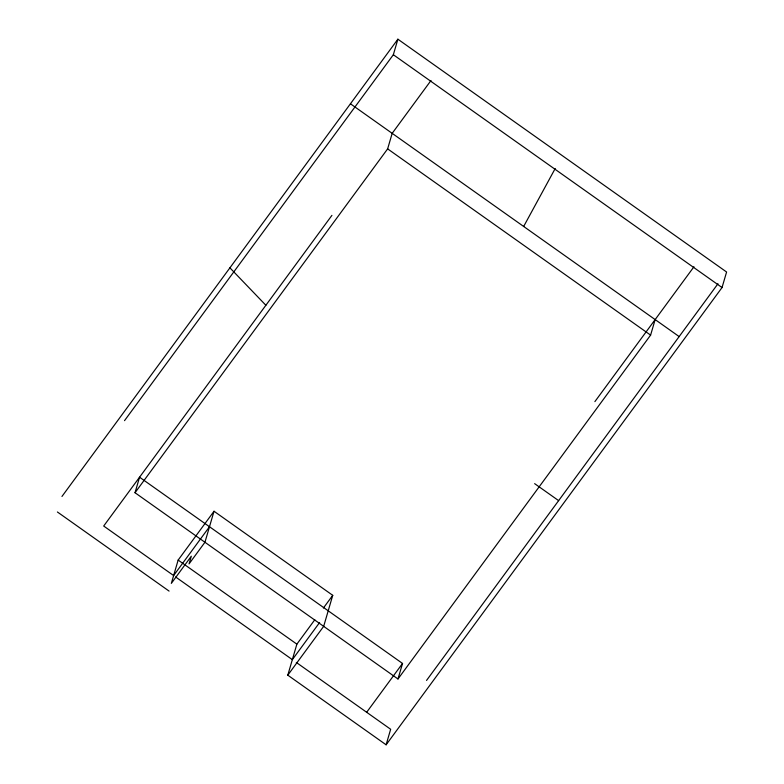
<?xml version="1.0" encoding="UTF-8"?>
<svg xmlns="http://www.w3.org/2000/svg" width="784" height="784" viewBox="0 0 784 784"><rect width="100%" height="100%" fill="white"/><g stroke="black" fill="none" stroke-linecap="round" stroke-linejoin="round"><path stroke-width="1.18" d="M135.024 492.734L139.562 477.201L402.535 663.45L397.988 678.983L135.024 492.734L387.639 148.872L392.176 133.339L430.994 80.507M214.022 511.246L178.154 560.07L171.333 583.394L191.306 556.199L189.062 563.892L204.947 542.263L214.022 511.246L332.739 595.33L323.674 626.347L287.797 675.171L386.12 744.8L722.044 287.542L726.592 272.009L397.88 39.2L61.956 496.458M124.519 420.655L393.343 54.733L397.88 39.2M287.797 675.171L296.871 644.154L314.805 619.742M386.12 744.8L390.657 729.267L296.303 662.441M397.988 678.983L650.602 335.121L655.15 319.588M523.663 226.468L555.219 168.491M331.916 215.365L103.694 526.025L173.627 575.554L209.495 526.73M323.41 608.021L332.739 595.33M319.607 622.525L292.344 659.638L175.616 576.965M366.667 712.274L402.535 663.45M594.889 401.614L693.967 266.746M426.535 680.443L717.968 283.749M393.343 54.733L722.044 287.542M350.438 103.782L679.15 336.581M387.639 148.872L650.602 335.121M534.629 483.64L558.629 500.633M178.154 560.07L296.871 644.154M57.408 511.991L169.079 591.087M229.918 267.834L265.874 305.27"/></g></svg>
